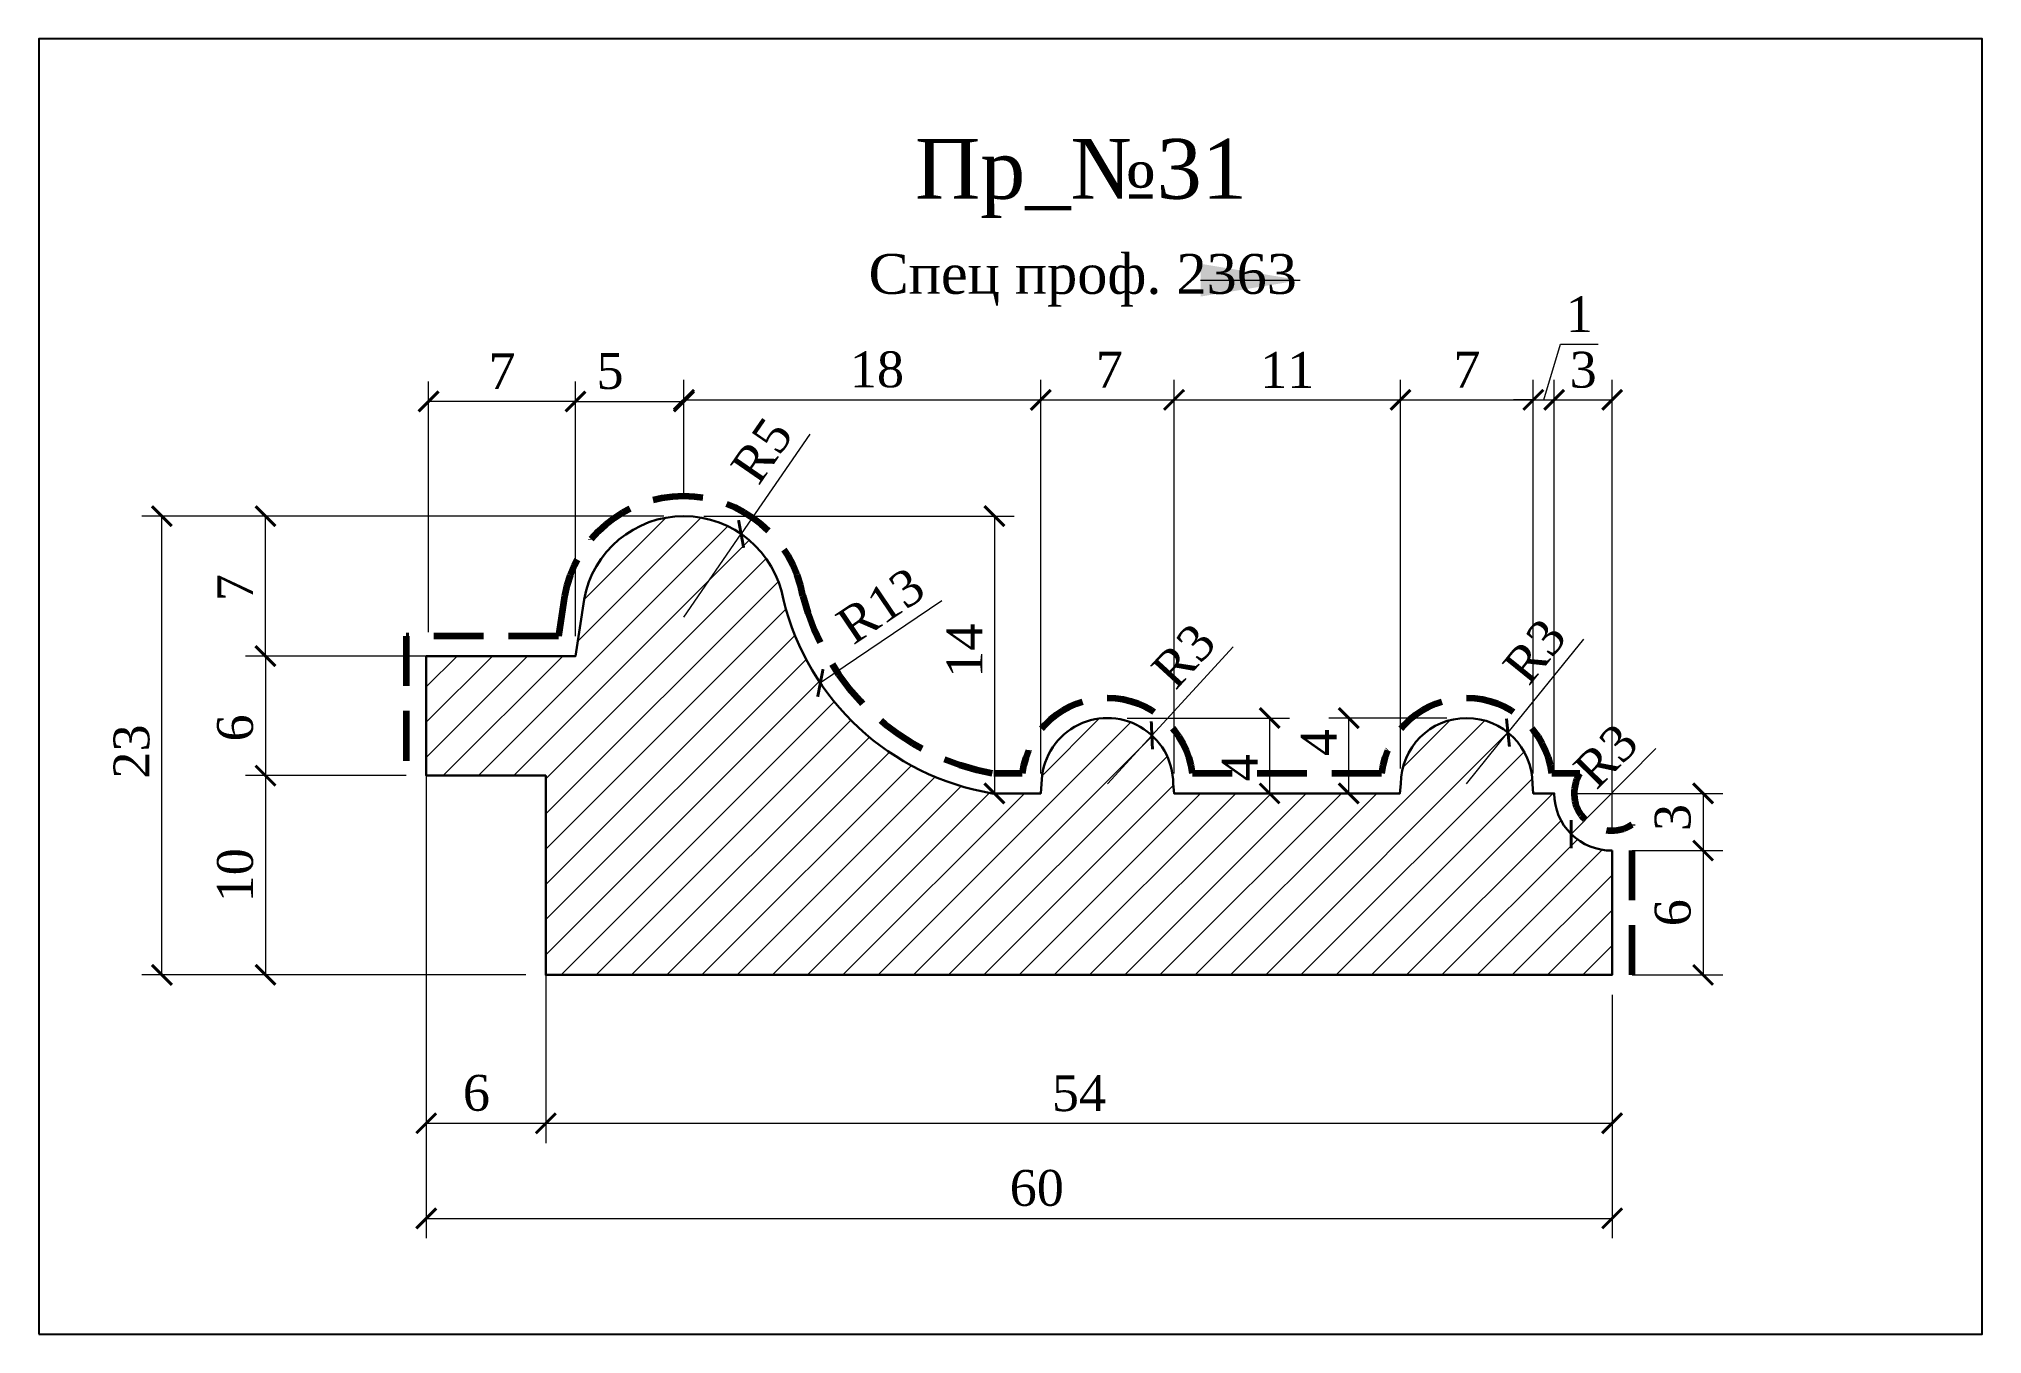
# Model space of a CAD drawing. Header units: millimetres. Extents: x 303738.7 to 303836.2, y -92816.5 to -92751.5.
import ezdxf
from ezdxf import colors
from ezdxf.entities.mleader import LeaderData, LeaderLine
from ezdxf.math import Vec2, Vec3

# ---------------------------------------------------------------- set-up
doc = ezdxf.new("R2010")
doc.units = ezdxf.units.MM
doc.header["$MEASUREMENT"] = 0
doc.linetypes.add('HIDDEN', pattern=[0.375, 0.25, -0.125])
for name, color, linetype, lineweight in [('A-Sect', 73, 'Continuous', 50), ('линия 15', 7, 'Continuous', 15), ('линия 50', 1, 'Continuous', 211)]:
    doc.layers.add(name, color=color, linetype=linetype, lineweight=lineweight)
doc.layers.add('Outside panel', color=7, linetype='Continuous', lineweight=18, true_color=0x7f5e57)
doc.styles.add('ELECT', font='times.ttf')
doc.styles.get("Standard").update_dxf_attribs({"font": 'times.ttf'})
doc.dimstyles.new('M_1', dxfattribs={"dimtxt": 1.8, "dimasz": 1, "dimexe": 1, "dimexo": 1, "dimgap": 0.6, "dimtad": 1, "dimdec": 0, "dimdsep": 46, "dimtxsty": 'Standard', "dimblk": 'ARCHTICK', "dimcen": -5, "dimclrd": 7, "dimclre": 7, "dimclrt": 7, "dimadec": 0, "dimazin": 0, "dimtfac": 1, "dimtdec": 0, "dimtmove": 0, "dimatfit": 3, "dimfxl": 1, "dimtolj": 1, "dimtzin": 0, "dimlwd": 5, "dimlwe": 5, "dimarcsym": 0})

# ---------------------------------------------------------------- blocks, each defined once
blk = doc.blocks.new('_ArchTick')
at = {"color": 0, "linetype": 'ByBlock', "const_width": 0.15}
blk.add_lwpolyline([(-0.5, -0.5), (0.5, 0.5)], dxfattribs=at)
blk = doc.blocks.new('*D25')
at = {"layer": 'Defpoints', "color": 0, "ltscale": 1000, "transparency": 16777216}
for p in [(303744.8471239403, -92775.44599403183), (303771.0296782329, -92775.44599403183), (303764.1115163217, -92798.46725540223)]:
    blk.add_point(p, dxfattribs=at)
at = {"layer": 'линия 15', "color": 7, "lineweight": 5, "ltscale": 1000, "transparency": 16777216}
for p, q in [((303770.0296782329, -92775.44599403183), (303743.8471239403, -92775.44599403183)), ((303744.8471239403, -92798.46725540223), (303744.8471239403, -92775.44599403183)), ((303763.1115163217, -92798.46725540223), (303743.8471239403, -92798.46725540223))]:
    blk.add_line(p, q, dxfattribs=at)
for p, rotation in [((303744.8471239403, -92775.44599403183), 90), ((303744.8471239403, -92798.46725540223), 270)]:
    blk.add_blockref('_ArchTick', p, dxfattribs=dict(at, rotation=rotation))
at = {"layer": 'линия 15', "color": 7, "ltscale": 1000, "transparency": 16777216, "insert": (303743.3315507608, -92787.2578624719), "char_height": 1.8, "attachment_point": 5, "rotation": 90}
blk.add_mtext('\\A1;23', dxfattribs=at)
blk = doc.blocks.new('*D24')
at = {"layer": 'Defpoints', "color": 0, "ltscale": 1000, "transparency": 16777216}
for p in [(303758.1115163218, -92782.46725540223), (303817.6115163218, -92798.46725540223), (303817.6115163218, -92810.68547311994)]:
    blk.add_point(p, dxfattribs=at)
at = {"layer": 'линия 15', "color": 7, "lineweight": 5, "ltscale": 1000, "transparency": 16777216}
for p, q in [((303758.1115163218, -92783.46725540223), (303758.1115163218, -92811.68547311994)), ((303817.6115163218, -92799.46725540223), (303817.6115163218, -92811.68547311994)), ((303758.1115163218, -92810.68547311994), (303817.6115163218, -92810.68547311994))]:
    blk.add_line(p, q, dxfattribs=at)
at = {"layer": 'линия 15', "color": 7, "lineweight": 5, "ltscale": 1000, "transparency": 16777216, "rotation": 180}
blk.add_blockref('_ArchTick', (303758.1115163218, -92810.68547311994), dxfattribs=at)
at = {"layer": 'линия 15', "color": 7, "lineweight": 5, "ltscale": 1000, "transparency": 16777216}
blk.add_blockref('_ArchTick', (303817.6115163218, -92810.68547311994), dxfattribs=at)
at = {"layer": 'линия 15', "color": 7, "ltscale": 1000, "transparency": 16777216, "insert": (303788.7448908565, -92809.16989994042), "char_height": 1.8, "attachment_point": 5}
blk.add_mtext('\\A1;60', dxfattribs=at)
blk = doc.blocks.new('*D23')
at = {"layer": 'Defpoints', "color": 0, "ltscale": 1000, "transparency": 16777216}
for p in [(303817.6115163218, -92792.22875763966), (303817.6115163218, -92798.46725540223), (303822.1734387345, -92798.46725540223)]:
    blk.add_point(p, dxfattribs=at)
at = {"layer": 'линия 15', "color": 7, "lineweight": 5, "ltscale": 1000, "transparency": 16777216}
for p, q in [((303818.6115163218, -92792.22875763966), (303823.1734387345, -92792.22875763966)), ((303822.1734387345, -92792.22875763966), (303822.1734387345, -92798.46725540223)), ((303818.6115163218, -92798.46725540223), (303823.1734387345, -92798.46725540223))]:
    blk.add_line(p, q, dxfattribs=at)
for p, rotation in [((303822.1734387345, -92792.22875763966), 90), ((303822.1734387345, -92798.46725540223), 270)]:
    blk.add_blockref('_ArchTick', p, dxfattribs=dict(at, rotation=rotation))
at = {"layer": 'линия 15', "color": 7, "ltscale": 1000, "transparency": 16777216, "insert": (303820.657865555, -92795.34800652089), "char_height": 1.8, "attachment_point": 5, "rotation": 90}
blk.add_mtext('\\A1;6', dxfattribs=at)
blk = doc.blocks.new('*D22')
at = {"layer": 'Defpoints', "color": 0, "ltscale": 1000, "transparency": 16777216}
for p in [(303814.706531264, -92789.36018786056), (303817.6115163218, -92792.22875763966), (303822.173438734, -92792.22875763966)]:
    blk.add_point(p, dxfattribs=at)
at = {"layer": 'линия 15', "color": 7, "lineweight": 5, "ltscale": 1000, "transparency": 16777216}
for p, q in [((303815.706531264, -92789.36018786056), (303823.173438734, -92789.36018786056)), ((303822.173438734, -92789.36018786056), (303822.173438734, -92792.22875763966)), ((303818.6115163218, -92792.22875763966), (303823.173438734, -92792.22875763966))]:
    blk.add_line(p, q, dxfattribs=at)
for p, rotation in [((303822.173438734, -92789.36018786056), 90), ((303822.173438734, -92792.22875763966), 270)]:
    blk.add_blockref('_ArchTick', p, dxfattribs=dict(at, rotation=rotation))
at = {"layer": 'линия 15', "color": 7, "ltscale": 1000, "transparency": 16777216, "insert": (303820.6578655544, -92790.57016890256), "char_height": 1.8, "attachment_point": 5, "rotation": 90}
blk.add_mtext('\\A1;3', dxfattribs=at)
blk = doc.blocks.new('*D21')
at = {"layer": 'Defpoints', "color": 0, "ltscale": 1000, "transparency": 16777216}
for p in [(303804.3971694084, -92785.57685169762), (303810.3120210508, -92785.57685169762), (303806.9675108376, -92789.36018786054)]:
    blk.add_point(p, dxfattribs=at)
at = {"layer": 'линия 15', "color": 7, "lineweight": 5, "ltscale": 1000, "transparency": 16777216}
for p, q in [((303809.3120210508, -92785.57685169762), (303803.3971694084, -92785.57685169762)), ((303804.3971694084, -92789.36018786054), (303804.3971694084, -92785.57685169762)), ((303805.9675108376, -92789.36018786054), (303803.3971694084, -92789.36018786054))]:
    blk.add_line(p, q, dxfattribs=at)
for p, rotation in [((303804.3971694084, -92785.57685169762), 90), ((303804.3971694084, -92789.36018786054), 270)]:
    blk.add_blockref('_ArchTick', p, dxfattribs=dict(at, rotation=rotation))
at = {"layer": 'линия 15', "color": 7, "ltscale": 1000, "transparency": 16777216, "insert": (303802.8971694084, -92786.8075963169), "char_height": 1.8, "attachment_point": 5, "rotation": 90}
blk.add_mtext('\\A1;4', dxfattribs=at)
blk = doc.blocks.new('*D20')
at = {"layer": 'Defpoints', "color": 0, "ltscale": 1000, "transparency": 16777216}
for p in [(303792.2868246222, -92785.57685169762), (303795.6313348354, -92789.36018786054), (303800.425208782, -92789.36018786054)]:
    blk.add_point(p, dxfattribs=at)
at = {"layer": 'линия 15', "color": 7, "lineweight": 5, "ltscale": 1000, "transparency": 16777216}
for p, q in [((303793.2868246222, -92785.57685169762), (303801.425208782, -92785.57685169762)), ((303800.425208782, -92785.57685169762), (303800.425208782, -92789.36018786054)), ((303796.6313348354, -92789.36018786054), (303801.425208782, -92789.36018786054))]:
    blk.add_line(p, q, dxfattribs=at)
for p, rotation in [((303800.425208782, -92785.57685169762), 90), ((303800.425208782, -92789.36018786054), 270)]:
    blk.add_blockref('_ArchTick', p, dxfattribs=dict(at, rotation=rotation))
at = {"layer": 'линия 15', "color": 7, "ltscale": 1000, "transparency": 16777216, "insert": (303798.925208782, -92788.06904609261), "char_height": 1.8, "attachment_point": 5, "rotation": 90}
blk.add_mtext('\\A1;4', dxfattribs=at)
blk = doc.blocks.new('*D19')
at = {"layer": 'Defpoints', "color": 0, "ltscale": 1000, "transparency": 16777216}
for p in [(303771.0412585455, -92775.44600723582), (303786.5102145074, -92789.36018786054), (303786.6169848926, -92789.36018786054)]:
    blk.add_point(p, dxfattribs=at)
at = {"layer": 'линия 15', "color": 7, "lineweight": 5, "ltscale": 1000, "transparency": 16777216}
for p, q in [((303772.0412585455, -92775.44600723582), (303787.6169848926, -92775.44600723582)), ((303786.6169848926, -92775.44600723582), (303786.6169848926, -92789.36018786054)), ((303787.5102145074, -92789.36018786054), (303787.6169848926, -92789.36018786054))]:
    blk.add_line(p, q, dxfattribs=at)
for p, rotation in [((303786.6169848926, -92775.44600723582), 90), ((303786.6169848926, -92789.36018786054), 270)]:
    blk.add_blockref('_ArchTick', p, dxfattribs=dict(at, rotation=rotation))
at = {"layer": 'линия 15', "color": 7, "ltscale": 1000, "transparency": 16777216, "insert": (303785.1169848926, -92782.19669155152), "char_height": 1.8, "attachment_point": 5, "rotation": 90}
blk.add_mtext('\\A1;14', dxfattribs=at)
blk = doc.blocks.new('*D17')
at = {"layer": 'Defpoints', "color": 0, "ltscale": 1000, "transparency": 16777216}
for p in [(303814.706531264, -92769.6097349674), (303813.656531264, -92789.36018786054), (303814.706531264, -92789.36018786056)]:
    blk.add_point(p, dxfattribs=at)
at = {"layer": 'линия 15', "color": 7, "lineweight": 5, "ltscale": 1000, "transparency": 16777216}
for p, q in [((303814.181531264, -92769.6097349674), (303815.021531264, -92766.80973496739)), ((303815.021531264, -92766.80973496739), (303816.9145377528, -92766.80973496739)), ((303813.656531264, -92788.36018786054), (303813.656531264, -92768.6097349674)), ((303814.706531264, -92788.36018786056), (303814.706531264, -92768.6097349674)), ((303813.656531264, -92769.6097349674), (303812.656531264, -92769.6097349674)), ((303813.656531264, -92769.6097349674), (303814.706531264, -92769.6097349674)), ((303813.656531264, -92769.6097349674), (303814.706531264, -92769.6097349674)), ((303814.706531264, -92769.6097349674), (303815.706531264, -92769.6097349674))]:
    blk.add_line(p, q, dxfattribs=at)
blk.add_blockref('_ArchTick', (303813.656531264, -92769.6097349674), dxfattribs=at)
at = {"layer": 'линия 15', "color": 7, "lineweight": 5, "ltscale": 1000, "transparency": 16777216, "rotation": 180}
blk.add_blockref('_ArchTick', (303814.706531264, -92769.6097349674), dxfattribs=at)
at = {"layer": 'линия 15', "color": 7, "ltscale": 1000, "transparency": 16777216, "insert": (303815.9680345084, -92765.30973496739), "char_height": 1.8, "attachment_point": 5}
blk.add_mtext('\\A1;1', dxfattribs=at)
blk = doc.blocks.new('*D16')
at = {"layer": 'Defpoints', "color": 0, "ltscale": 1000, "transparency": 16777216}
for p in [(303813.656531264, -92769.6097349674), (303806.9900183087, -92789.11826741458), (303813.656531264, -92789.36018786054)]:
    blk.add_point(p, dxfattribs=at)
at = {"layer": 'линия 15', "color": 7, "lineweight": 5, "ltscale": 1000, "transparency": 16777216}
for p, q in [((303806.9900183087, -92788.11826741458), (303806.9900183087, -92768.6097349674)), ((303813.656531264, -92788.36018786054), (303813.656531264, -92768.6097349674)), ((303806.9900183087, -92769.6097349674), (303813.656531264, -92769.6097349674))]:
    blk.add_line(p, q, dxfattribs=at)
at = {"layer": 'линия 15', "color": 7, "lineweight": 5, "ltscale": 1000, "transparency": 16777216, "rotation": 180}
blk.add_blockref('_ArchTick', (303806.9900183087, -92769.6097349674), dxfattribs=at)
at = {"layer": 'линия 15', "color": 7, "lineweight": 5, "ltscale": 1000, "transparency": 16777216}
blk.add_blockref('_ArchTick', (303813.656531264, -92769.6097349674), dxfattribs=at)
at = {"layer": 'линия 15', "color": 7, "ltscale": 1000, "transparency": 16777216, "insert": (303810.3232747864, -92768.09156625795), "char_height": 1.8, "attachment_point": 5}
blk.add_mtext('\\A1;7', dxfattribs=at)
blk = doc.blocks.new('*D14')
at = {"layer": 'Defpoints', "color": 0, "ltscale": 1000, "transparency": 16777216}
for p in [(303795.6313348354, -92769.6097349674), (303788.9423144091, -92789.36018786054), (303795.6313348354, -92789.36018786054)]:
    blk.add_point(p, dxfattribs=at)
at = {"layer": 'линия 15', "color": 7, "lineweight": 5, "ltscale": 1000, "transparency": 16777216}
for p, q in [((303788.9423144091, -92788.36018786054), (303788.9423144091, -92768.6097349674)), ((303795.6313348354, -92788.36018786054), (303795.6313348354, -92768.6097349674)), ((303788.9423144091, -92769.6097349674), (303795.6313348354, -92769.6097349674))]:
    blk.add_line(p, q, dxfattribs=at)
at = {"layer": 'линия 15', "color": 7, "lineweight": 5, "ltscale": 1000, "transparency": 16777216, "rotation": 180}
blk.add_blockref('_ArchTick', (303788.9423144091, -92769.6097349674), dxfattribs=at)
at = {"layer": 'линия 15', "color": 7, "lineweight": 5, "ltscale": 1000, "transparency": 16777216}
blk.add_blockref('_ArchTick', (303795.6313348354, -92769.6097349674), dxfattribs=at)
at = {"layer": 'линия 15', "color": 7, "ltscale": 1000, "transparency": 16777216, "insert": (303792.3892805556, -92768.09156625795), "char_height": 1.8, "attachment_point": 5}
blk.add_mtext('\\A1;7', dxfattribs=at)
blk = doc.blocks.new('*D13')
at = {"layer": 'Defpoints', "color": 0, "ltscale": 1000, "transparency": 16777216}
for p in [(303788.6659028926, -92776.52553713779), (303777.8856860858, -92783.81677689431)]:
    blk.add_point(p, dxfattribs=at)
at = {"layer": 'линия 15', "color": 7, "lineweight": 5, "ltscale": 1000, "transparency": 16777216}
blk.add_line((303783.9859331141, -92779.69085211432), (303777.8856860858, -92783.81677689431), dxfattribs=at)
at = {"layer": 'линия 15', "color": 7, "lineweight": 5, "ltscale": 1000, "transparency": 16777216, "rotation": 214.072601239856}
blk.add_blockref('_ArchTick', (303777.8856860858, -92783.81677689431), dxfattribs=at)
at = {"layer": 'линия 15', "color": 7, "ltscale": 1000, "transparency": 16777216, "insert": (303780.9150487428, -92779.93817934013), "char_height": 1.8, "attachment_point": 5, "rotation": 34.07260123985601}
blk.add_mtext('\\A1;R13', dxfattribs=at)
blk = doc.blocks.new('*D12')
at = {"layer": 'Defpoints', "color": 0, "ltscale": 1000, "transparency": 16777216}
for p in [(303817.5753292843, -92789.36018786072), (303815.5596174028, -92791.40148835043)]:
    blk.add_point(p, dxfattribs=at)
at = {"layer": 'линия 15', "color": 7, "lineweight": 5, "ltscale": 1000, "transparency": 16777216}
blk.add_line((303819.8004401037, -92787.10683020212), (303815.5596174028, -92791.40148835043), dxfattribs=at)
at = {"layer": 'линия 15', "color": 7, "lineweight": 5, "ltscale": 1000, "transparency": 16777216, "rotation": 225.3613742540279}
blk.add_blockref('_ArchTick', (303815.5596174028, -92791.40148835043), dxfattribs=at)
at = {"layer": 'линия 15', "color": 7, "ltscale": 1000, "transparency": 16777216, "insert": (303817.3042517258, -92787.47771516282), "char_height": 1.8, "attachment_point": 5, "rotation": 45.36137425402789}
blk.add_mtext('\\A1;R3', dxfattribs=at)
blk = doc.blocks.new('*D11')
at = {"layer": 'Defpoints', "color": 0, "ltscale": 1000, "transparency": 16777216}
for p in [(303812.3847148195, -92786.30912871068), (303810.3120210507, -92788.87634696873)]:
    blk.add_point(p, dxfattribs=at)
at = {"layer": 'линия 15', "color": 7, "lineweight": 5, "ltscale": 1000, "transparency": 16777216}
for p in [(303816.176199139, -92781.61303326381), (303810.3120210507, -92788.87634696873)]:
    blk.add_line(p, (303812.3847148195, -92786.30912871068), dxfattribs=at)
at = {"layer": 'линия 15', "color": 7, "lineweight": 5, "ltscale": 1000, "transparency": 16777216, "rotation": 231.0836508823025}
blk.add_blockref('_ArchTick', (303812.3847148195, -92786.30912871068), dxfattribs=at)
at = {"layer": 'линия 15', "color": 7, "ltscale": 1000, "transparency": 16777216, "insert": (303813.7294292554, -92782.23095656687), "char_height": 1.8, "attachment_point": 5, "rotation": 51.083650882302464}
blk.add_mtext('\\A1;R3', dxfattribs=at)
blk = doc.blocks.new('*D10')
at = {"layer": 'Defpoints', "color": 0, "ltscale": 1000, "transparency": 16777216}
for p in [(303794.518599393, -92786.4461514177), (303792.2868246223, -92788.87634696864)]:
    blk.add_point(p, dxfattribs=at)
at = {"layer": 'линия 15', "color": 7, "lineweight": 5, "ltscale": 1000, "transparency": 16777216}
for p in [(303798.6010833449, -92782.0007053688), (303792.2868246223, -92788.87634696864)]:
    blk.add_line(p, (303794.518599393, -92786.4461514177), dxfattribs=at)
at = {"layer": 'линия 15', "color": 7, "lineweight": 5, "ltscale": 1000, "transparency": 16777216, "rotation": 227.437127481322}
blk.add_blockref('_ArchTick', (303794.518599393, -92786.4461514177), dxfattribs=at)
at = {"layer": 'линия 15', "color": 7, "ltscale": 1000, "transparency": 16777216, "insert": (303796.1199666887, -92782.46176090812), "char_height": 1.8, "attachment_point": 5, "rotation": 47.43712748132201}
blk.add_mtext('\\A1;R3', dxfattribs=at)
blk = doc.blocks.new('*D9')
at = {"layer": 'Defpoints', "color": 0, "ltscale": 1000, "transparency": 16777216}
for p in [(303773.9097983625, -92776.34173587247), (303771.0296782326, -92780.52415661863)]:
    blk.add_point(p, dxfattribs=at)
at = {"layer": 'линия 15', "color": 7, "lineweight": 5, "ltscale": 1000, "transparency": 16777216}
for p in [(303777.3587073457, -92771.33333766936), (303771.0296782326, -92780.52415661863)]:
    blk.add_line(p, (303773.9097983625, -92776.34173587247), dxfattribs=at)
at = {"layer": 'линия 15', "color": 7, "lineweight": 5, "ltscale": 1000, "transparency": 16777216, "rotation": 235.4477242966032}
blk.add_blockref('_ArchTick', (303773.9097983625, -92776.34173587247), dxfattribs=at)
at = {"layer": 'линия 15', "color": 7, "ltscale": 1000, "transparency": 16777216, "insert": (303774.9531709629, -92772.15435837276), "char_height": 1.8, "attachment_point": 5, "rotation": 55.447724296603184}
blk.add_mtext('\\A1;R5', dxfattribs=at)
blk = doc.blocks.new('*D8')
at = {"layer": 'Defpoints', "color": 0, "ltscale": 1000, "transparency": 16777216}
for p in [(303758.230549675, -92769.69107750179), (303758.230549675, -92782.26682546896), (303765.6005022321, -92782.46725540223)]:
    blk.add_point(p, dxfattribs=at)
at = {"layer": 'линия 15', "color": 7, "lineweight": 5, "ltscale": 1000, "transparency": 16777216}
for p, q in [((303758.230549675, -92781.26682546896), (303758.230549675, -92768.69107750179)), ((303765.6005022321, -92781.46725540223), (303765.6005022321, -92768.69107750179)), ((303765.6005022321, -92769.69107750179), (303758.230549675, -92769.69107750179))]:
    blk.add_line(p, q, dxfattribs=at)
at = {"layer": 'линия 15', "color": 7, "lineweight": 5, "ltscale": 1000, "transparency": 16777216, "rotation": 180}
blk.add_blockref('_ArchTick', (303758.230549675, -92769.69107750179), dxfattribs=at)
at = {"layer": 'линия 15', "color": 7, "lineweight": 5, "ltscale": 1000, "transparency": 16777216}
blk.add_blockref('_ArchTick', (303765.6005022321, -92769.69107750179), dxfattribs=at)
at = {"layer": 'линия 15', "color": 7, "ltscale": 1000, "transparency": 16777216, "insert": (303761.9155259535, -92768.17290879234), "char_height": 1.8, "attachment_point": 5}
blk.add_mtext('\\A1;7', dxfattribs=at)
blk = doc.blocks.new('*D7')
at = {"layer": 'Defpoints', "color": 0, "ltscale": 1000, "transparency": 16777216}
for p in [(303771.0412585455, -92769.69107750179), (303771.0412585455, -92775.44600723582), (303765.6005022321, -92782.46725540223)]:
    blk.add_point(p, dxfattribs=at)
at = {"layer": 'линия 15', "color": 7, "lineweight": 5, "ltscale": 1000, "transparency": 16777216}
for p, q in [((303765.6005022321, -92781.46725540223), (303765.6005022321, -92768.69107750179)), ((303771.0412585455, -92774.44600723582), (303771.0412585455, -92768.69107750179)), ((303765.6005022321, -92769.69107750179), (303771.0412585455, -92769.69107750179))]:
    blk.add_line(p, q, dxfattribs=at)
at = {"layer": 'линия 15', "color": 7, "lineweight": 5, "ltscale": 1000, "transparency": 16777216, "rotation": 180}
blk.add_blockref('_ArchTick', (303765.6005022321, -92769.69107750179), dxfattribs=at)
at = {"layer": 'линия 15', "color": 7, "lineweight": 5, "ltscale": 1000, "transparency": 16777216}
blk.add_blockref('_ArchTick', (303771.0412585455, -92769.69107750179), dxfattribs=at)
at = {"layer": 'линия 15', "color": 7, "ltscale": 1000, "transparency": 16777216, "insert": (303767.3353248713, -92768.17550432227), "char_height": 1.8, "attachment_point": 5}
blk.add_mtext('\\A1;5', dxfattribs=at)
blk = doc.blocks.new('*D6')
at = {"layer": 'Defpoints', "color": 0, "ltscale": 1000, "transparency": 16777216}
for p in [(303788.9423144091, -92769.6097349674), (303771.0412585455, -92775.44600723582), (303788.9423144091, -92789.36018786054)]:
    blk.add_point(p, dxfattribs=at)
at = {"layer": 'линия 15', "color": 7, "lineweight": 5, "ltscale": 1000, "transparency": 16777216}
for p, q in [((303771.0412585455, -92774.44600723582), (303771.0412585455, -92768.6097349674)), ((303788.9423144091, -92788.36018786054), (303788.9423144091, -92768.6097349674)), ((303771.0412585455, -92769.6097349674), (303788.9423144091, -92769.6097349674))]:
    blk.add_line(p, q, dxfattribs=at)
at = {"layer": 'линия 15', "color": 7, "lineweight": 5, "ltscale": 1000, "transparency": 16777216, "rotation": 180}
blk.add_blockref('_ArchTick', (303771.0412585455, -92769.6097349674), dxfattribs=at)
at = {"layer": 'линия 15', "color": 7, "lineweight": 5, "ltscale": 1000, "transparency": 16777216}
blk.add_blockref('_ArchTick', (303788.9423144091, -92769.6097349674), dxfattribs=at)
at = {"layer": 'линия 15', "color": 7, "ltscale": 1000, "transparency": 16777216, "insert": (303780.7252759233, -92768.09416178787), "char_height": 1.8, "attachment_point": 5}
blk.add_mtext('\\A1;18', dxfattribs=at)
blk = doc.blocks.new('*D5')
at = {"layer": 'Defpoints', "color": 0, "ltscale": 1000, "transparency": 16777216}
for p in [(303758.1115163218, -92788.46725540223), (303750.0451916835, -92798.46725540223), (303764.1115163217, -92798.46725540223)]:
    blk.add_point(p, dxfattribs=at)
at = {"layer": 'линия 15', "color": 7, "lineweight": 5, "ltscale": 1000, "transparency": 16777216}
for p, q in [((303757.1115163218, -92788.46725540223), (303749.0451916835, -92788.46725540223)), ((303750.0451916835, -92788.46725540223), (303750.0451916835, -92798.46725540223)), ((303763.1115163217, -92798.46725540223), (303749.0451916835, -92798.46725540223))]:
    blk.add_line(p, q, dxfattribs=at)
for p, rotation in [((303750.0451916835, -92788.46725540223), 90), ((303750.0451916835, -92798.46725540223), 270)]:
    blk.add_blockref('_ArchTick', p, dxfattribs=dict(at, rotation=rotation))
at = {"layer": 'линия 15', "color": 7, "ltscale": 1000, "transparency": 16777216, "insert": (303748.5296185039, -92793.46725540217), "char_height": 1.8, "attachment_point": 5, "rotation": 90}
blk.add_mtext('\\A1;10', dxfattribs=at)
blk = doc.blocks.new('*D4')
at = {"layer": 'Defpoints', "color": 0, "ltscale": 1000, "transparency": 16777216}
for p in [(303758.1115163218, -92782.46725540223), (303750.0451916829, -92788.46725540223), (303758.1115163218, -92788.46725540223)]:
    blk.add_point(p, dxfattribs=at)
at = {"layer": 'линия 15', "color": 7, "lineweight": 5, "ltscale": 1000, "transparency": 16777216}
for p, q in [((303757.1115163218, -92782.46725540223), (303749.0451916829, -92782.46725540223)), ((303750.0451916829, -92782.46725540223), (303750.0451916829, -92788.46725540223)), ((303757.1115163218, -92788.46725540223), (303749.0451916829, -92788.46725540223))]:
    blk.add_line(p, q, dxfattribs=at)
for p, rotation in [((303750.0451916829, -92782.46725540223), 90), ((303750.0451916829, -92788.46725540223), 270)]:
    blk.add_blockref('_ArchTick', p, dxfattribs=dict(at, rotation=rotation))
at = {"layer": 'линия 15', "color": 7, "ltscale": 1000, "transparency": 16777216, "insert": (303748.5296185034, -92786.0748730148), "char_height": 1.8, "attachment_point": 5, "rotation": 90}
blk.add_mtext('\\A1;6', dxfattribs=at)
blk = doc.blocks.new('*D3')
at = {"layer": 'Defpoints', "color": 0, "ltscale": 1000, "transparency": 16777216}
for p in [(303750.0451916829, -92775.44599403183), (303771.0296782329, -92775.44599403183), (303765.6005022321, -92782.46725540223)]:
    blk.add_point(p, dxfattribs=at)
at = {"layer": 'линия 15', "color": 7, "lineweight": 5, "ltscale": 1000, "transparency": 16777216}
for p, q in [((303770.0296782329, -92775.44599403183), (303749.0451916829, -92775.44599403183)), ((303750.0451916829, -92782.46725540223), (303750.0451916829, -92775.44599403183)), ((303764.6005022321, -92782.46725540223), (303749.0451916829, -92782.46725540223))]:
    blk.add_line(p, q, dxfattribs=at)
for p, rotation in [((303750.0451916829, -92775.44599403183), 90), ((303750.0451916829, -92782.46725540223), 270)]:
    blk.add_blockref('_ArchTick', p, dxfattribs=dict(at, rotation=rotation))
at = {"layer": 'линия 15', "color": 7, "ltscale": 1000, "transparency": 16777216, "insert": (303748.5270229735, -92779.02913640258), "char_height": 1.8, "attachment_point": 5, "rotation": 90}
blk.add_mtext('\\A1;7', dxfattribs=at)
blk = doc.blocks.new('*D1')
at = {"layer": 'Defpoints', "color": 0, "ltscale": 1000, "transparency": 16777216}
for p in [(303758.1115163218, -92788.46725540223), (303764.1115163217, -92788.46725540223), (303764.1115163217, -92805.91412500919)]:
    blk.add_point(p, dxfattribs=at)
at = {"layer": 'линия 15', "color": 7, "lineweight": 5, "ltscale": 1000, "transparency": 16777216}
for p, q in [((303758.1115163218, -92789.46725540223), (303758.1115163218, -92806.91412500919)), ((303764.1115163217, -92789.46725540223), (303764.1115163217, -92806.91412500919)), ((303758.1115163218, -92805.91412500919), (303764.1115163217, -92805.91412500919))]:
    blk.add_line(p, q, dxfattribs=at)
at = {"layer": 'линия 15', "color": 7, "lineweight": 5, "ltscale": 1000, "transparency": 16777216, "rotation": 180}
blk.add_blockref('_ArchTick', (303758.1115163218, -92805.91412500919), dxfattribs=at)
at = {"layer": 'линия 15', "color": 7, "lineweight": 5, "ltscale": 1000, "transparency": 16777216}
blk.add_blockref('_ArchTick', (303764.1115163217, -92805.91412500919), dxfattribs=at)
at = {"layer": 'линия 15', "color": 7, "ltscale": 1000, "transparency": 16777216, "insert": (303760.6292563059, -92804.39855182967), "char_height": 1.8, "attachment_point": 5}
blk.add_mtext('\\A1;6', dxfattribs=at)

msp = doc.modelspace()

# ---------------------------------------------------------------- hatches: boundary and pattern name
at = {"layer": 'Outside panel', "ltscale": 1000}
h = msp.add_hatch(dxfattribs=at)
h.set_pattern_fill('ANSI31', color=256, scale=10)
h.set_pattern_definition([(45, (-3632.811267790908, -95.69014894413704), (-0.8838834764831844, 0.8838834764831844), [])])
h.paths.add_polyline_path([(303766.0315163218, -92779.62631878849), (303765.6005022321, -92782.46725540223), (303758.1115163218, -92782.46725540223), (303758.1115163218, -92788.46725540223), (303764.1115163217, -92788.46725540223), (303764.1115163217, -92798.46725540223), (303817.6115163218, -92798.46725540223), (303817.6115163218, -92792.22875763966, -0.4179130621832653), (303814.706531264, -92789.36018786054), (303813.656531264, -92789.36018786054), (303813.6115163218, -92788.87634696862, 1), (303807.0125257798, -92788.87634696862), (303806.9675108376, -92789.36018786054), (303795.6313348354, -92789.36018786054), (303795.5863198932, -92788.87634696861, 1), (303788.9873293513, -92788.87634696862), (303788.9423144091, -92789.36018786054), (303786.5102145074, -92789.36018786054, -0.298961557707885), (303776.0318830333, -92779.64912382328, 0.8383120721414863)])

# ---------------------------------------------------------------- linework, layer by layer
at = {"color": 6, "ltscale": 1000}
msp.add_lwpolyline([(303738.6754803754, -92816.49523265898), (303836.1754803754, -92816.49523265898), (303836.1754803754, -92751.49523265898), (303738.6754803754, -92751.49523265898)], close=True, dxfattribs=at)
at = {"layer": 'A-Sect', "color": 7, "lineweight": 30}
msp.add_lwpolyline([(303817.6115163218, -92792.22875763966, -0.4179130621832656), (303814.706531264, -92789.36018786054), (303813.656531264, -92789.36018786054), (303813.6115163218, -92788.87634696862, 0.9999999999999999), (303807.0125257798, -92788.87634696862), (303806.9675108376, -92789.36018786054), (303795.6313348354, -92789.36018786054), (303795.5863198932, -92788.87634696861, 0.9999999999999999), (303788.9873293513, -92788.87634696862), (303788.9423144091, -92789.36018786054), (303786.5102145074, -92789.36018786054, -0.2989615577078851), (303776.0318830333, -92779.64912382328, 0.8383120721414805), (303766.0315163218, -92779.62631878849), (303765.6005022321, -92782.46725540223), (303758.1115163218, -92782.46725540223), (303758.1115163218, -92788.46725540223), (303764.1115163217, -92788.46725540223), (303764.1115163217, -92798.46725540223), (303817.6115163218, -92798.46725540223), (303817.6115163218, -92792.22875763966)], format="xyb", dxfattribs=at)
at = {"layer": 'линия 50', "color": 1, "linetype": 'HIDDEN', "ltscale": 10, "true_color": 0xff0909}
msp.add_lwpolyline([(303818.6115163218, -92798.46725540223), (303818.6115163218, -92790.91541210872, -0.8099642024237957), (303815.9965937015, -92788.36018786054), (303814.5804211446, -92788.36018786054, 0.8863593102408968), (303806.043620957, -92788.36018786054), (303796.555224716, -92788.36018786054, 0.8863593102408968), (303788.0184245285, -92788.36018786054), (303786.5952884045, -92788.36018786054, -0.2963767676028969), (303777.0104644876, -92779.44052558923, 0.8367262968834279), (303765.0447765578, -92779.46349061435), (303764.7407744017, -92781.46725540223), (303757.1115163218, -92781.46725540223), (303757.1115163218, -92788.46725540223)], format="xyb", dxfattribs=at)

# ---------------------------------------------------------------- texts
at = {"color": 5, "ltscale": 1000, "style": 'ELECT'}
msp.add_text('Пр_№31', height=3, dxfattribs=at).set_placement((303782.6323682399, -92759.51753798984))

# ---------------------------------------------------------------- dimensions: what is measured, and where the dimension line sits
at = {"layer": 'линия 15', "color": 7, "ltscale": 1000}
for base, p1, p2, picture, middle in [((303814.706531264, -92769.6097349674), (303813.656531264, -92789.36018786054), (303814.706531264, -92789.36018786056), '*D17', (303815.621531264, -92765.30973496739)), ((303758.230549675, -92769.69107750179), (303765.6005022321, -92782.46725540223), (303758.230549675, -92782.26682546896), '*D8', (303761.9155259535, -92768.17290879234)), ((303813.656531264, -92769.6097349674), (303806.9900183087, -92789.11826741458), (303813.656531264, -92789.36018786054), '*D16', (303810.3232747864, -92768.09156625795))]:
    dim = msp.add_linear_dim(base=base, p1=p1, p2=p2, dimstyle='M_1', dxfattribs=at)
    dim.commit()
    dim.dimension.update_dxf_attribs({"geometry": picture, "text_midpoint": middle})
for base, p1, p2, picture, middle in [((303771.0412585455, -92769.69107750179), (303765.6005022321, -92782.46725540223), (303771.0412585455, -92775.44600723582), '*D7', (303767.3353248713, -92769.69107750179)), ((303788.9423144091, -92769.6097349674), (303771.0412585455, -92775.44600723582), (303788.9423144091, -92789.36018786054), '*D6', (303780.7252759233, -92769.6097349674)), ((303795.6313348354, -92769.6097349674), (303788.9423144091, -92789.36018786054), (303795.6313348354, -92789.36018786054), '*D14', (303792.3892805556, -92769.6097349674)), ((303817.6115163218, -92810.68547311994), (303758.1115163218, -92782.46725540223), (303817.6115163218, -92798.46725540223), '*D24', (303788.7448908565, -92810.68547311994)), ((303764.1115163217, -92805.91412500919), (303758.1115163218, -92788.46725540223), (303764.1115163217, -92788.46725540223), '*D1', (303760.6292563059, -92805.91412500919))]:
    dim = msp.add_linear_dim(base=base, p1=p1, p2=p2, dimstyle='M_1', dxfattribs=at)
    dim.commit()
    dim.dimension.update_dxf_attribs({"geometry": picture, "text_midpoint": middle, "dimtype": 128})
for base, p1, p2 in [((303806.9900183087, -92769.6097349674), (303795.6313348354, -92789.36018786054), (303806.9900183087, -92789.11826741458)), ((303817.6115163218, -92769.6097349674), (303814.706531264, -92789.36018786056), (303817.6115163218, -92792.22875763966)), ((303817.6115163218, -92805.91412500919), (303764.1115163217, -92788.46725540223), (303817.6115163218, -92798.46725540223))]:
    msp.add_linear_dim(base=base, p1=p1, p2=p2, dimstyle='M_1', dxfattribs=at).render()
for center, mpoint, picture, middle in [((303771.0296782326, -92780.52415661863), (303773.9097983625, -92776.34173587247), '*D9', (303774.9531709629, -92772.15435837276)), ((303792.2868246223, -92788.87634696864), (303794.518599393, -92786.4461514177), '*D10', (303796.1199666887, -92782.46176090812)), ((303810.3120210507, -92788.87634696873), (303812.3847148195, -92786.30912871068), '*D11', (303813.7294292554, -92782.23095656687))]:
    dim = msp.add_radius_dim(center=center, mpoint=mpoint, dimstyle='M_1', dxfattribs=at)
    dim.commit()
    dim.dimension.update_dxf_attribs({"geometry": picture, "text_midpoint": middle})
for base, p1, p2, picture, middle in [((303744.8471239403, -92775.44599403183), (303764.1115163217, -92798.46725540223), (303771.0296782329, -92775.44599403183), '*D25', (303744.8471239403, -92787.2578624719)), ((303750.0451916829, -92775.44599403183), (303765.6005022321, -92782.46725540223), (303771.0296782329, -92775.44599403183), '*D3', (303750.0451916829, -92779.02913640258)), ((303786.6169848926, -92789.36018786054), (303771.0412585455, -92775.44600723582), (303786.5102145074, -92789.36018786054), '*D19', (303786.6169848926, -92782.19669155152)), ((303750.0451916829, -92788.46725540223), (303758.1115163218, -92782.46725540223), (303758.1115163218, -92788.46725540223), '*D4', (303750.0451916829, -92786.0748730148)), ((303800.425208782, -92789.36018786054), (303792.2868246222, -92785.57685169762), (303795.6313348354, -92789.36018786054), '*D20', (303800.425208782, -92788.06904609261)), ((303804.3971694084, -92785.57685169762), (303806.9675108376, -92789.36018786054), (303810.3120210508, -92785.57685169762), '*D21', (303804.3971694084, -92786.8075963169)), ((303822.173438734, -92792.22875763966), (303814.706531264, -92789.36018786056), (303817.6115163218, -92792.22875763966), '*D22', (303822.173438734, -92790.57016890256))]:
    dim = msp.add_linear_dim(base=base, p1=p1, p2=p2, angle=90, dimstyle='M_1', dxfattribs=at)
    dim.commit()
    dim.dimension.update_dxf_attribs({"geometry": picture, "text_midpoint": middle, "dimtype": 128})
for center, mpoint, picture, middle in [((303788.6659028926, -92776.52553713779), (303777.8856860858, -92783.81677689431), '*D13', (303781.7641379366, -92781.19357155109)), ((303817.5753292843, -92789.36018786072), (303815.5596174028, -92791.40148835043), '*D12', (303818.3826616565, -92788.54260674599))]:
    dim = msp.add_radius_dim(center=center, mpoint=mpoint, dimstyle='M_1', dxfattribs=at)
    dim.commit()
    dim.dimension.update_dxf_attribs({"geometry": picture, "text_midpoint": middle, "dimtype": 132})
for base, p1, p2, picture, middle in [((303750.0451916835, -92798.46725540223), (303758.1115163218, -92788.46725540223), (303764.1115163217, -92798.46725540223), '*D5', (303748.5296185039, -92793.46725540217)), ((303822.1734387345, -92798.46725540223), (303817.6115163218, -92792.22875763966), (303817.6115163218, -92798.46725540223), '*D23', (303820.657865555, -92795.34800652089))]:
    dim = msp.add_linear_dim(base=base, p1=p1, p2=p2, angle=90, dimstyle='M_1', dxfattribs=at)
    dim.commit()
    dim.dimension.update_dxf_attribs({"geometry": picture, "text_midpoint": middle})

# ---------------------------------------------------------------- leaders
at = {"color": 7, "ltscale": 1000}
ml = msp.add_multileader_mtext('Standard', dxfattribs=at)
ml.set_content('{\\C256;\\c0;Спец проф. 2363}', color=5)
ml.set_leader_properties(lineweight=5)
ml.build(insert=Vec2(0, 0))
ml.multileader.update_dxf_attribs({"has_dogleg": 0, "text_left_attachment_type": 7, "dogleg_length": 18.61369858752505, "arrow_head_size": 5})
ctx = ml.context
ctx.base_point, ctx.char_height, ctx.arrow_head_size, ctx.landing_gap_size, ctx.plane_origin = Vec3(303779.3044145864, -92764.92071430225), 2, 5, 1, Vec3(303886.6398962098, -92808.42426561352)
ctx.left_attachment = 7
notes = []
notes.append((ctx, [(0, (1, 1, 0), (303820.5756474205, -92763.60492482857), (-1, 0), 18.61369858752505, [(0, [(303801.961948833, -92763.60492482857)], 0, [])])]))
ctx.mtext.insert, ctx.mtext.flow_direction = Vec3(303780.3044145864, -92762.28913535488), 5
for ctx, leaders in notes:
    for number, flags, end, landing, length, lines in leaders:
        leader = LeaderData()
        leader.index, (leader.has_last_leader_line, leader.has_dogleg_vector, leader.attachment_direction) = number, flags
        leader.last_leader_point, leader.dogleg_vector, leader.dogleg_length = Vec3(end), Vec3(landing), length
        for number, points, colour, breaks in lines:
            line = LeaderLine()
            line.index, line.vertices, line.color, line.breaks = number, Vec3.list(points), colors.encode_raw_color(colour), breaks
            leader.lines.append(line)
        ctx.leaders.append(leader)

doc.saveas('drawing.dxf')
